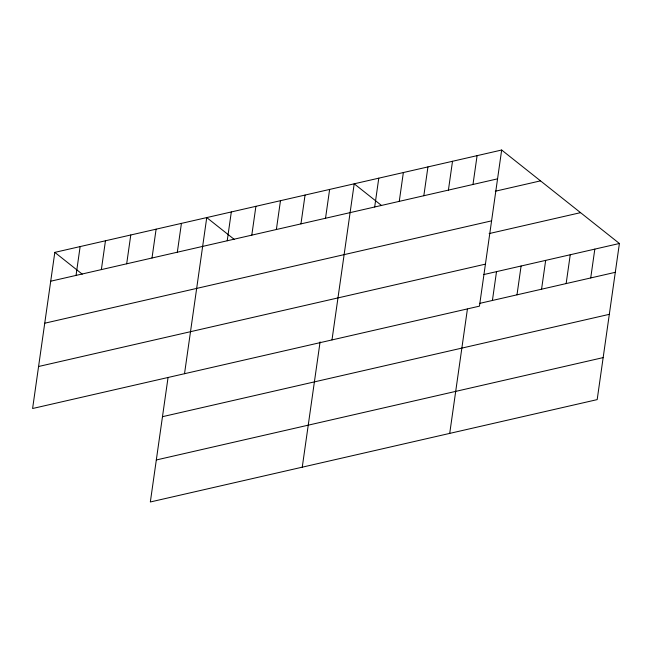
<?xml version="1.0" encoding="UTF-8"?>
<svg xmlns="http://www.w3.org/2000/svg" width="652" height="652" viewBox="0 0 652 652"><rect width="100%" height="100%" fill="white"/><g stroke="black" fill="none" stroke-linecap="round" stroke-linejoin="round"><path stroke-width="0.98" d="M54.817 252.381L32.6 408.511L479.448 306.147L501.665 150.025L54.817 252.381L82.242 274.158M76.039 275.405L80.139 246.578M101.362 269.602L105.461 240.784M126.684 263.807L130.783 234.981M152.006 258.005L156.105 229.178M177.328 252.202L181.427 223.383M168.029 377.679L150.335 501.975L597.183 399.619L619.4 243.489L501.665 150.025M184.524 373.702L206.749 217.581L234.174 239.349M227.222 240.775L231.321 211.949M251.802 235.144L255.902 206.317M276.375 229.512L280.474 200.694M300.955 223.88L305.054 195.062M325.527 218.257L329.627 189.43M302.259 467.174L320.091 341.876M331.99 339.928L354.207 183.799L381.632 205.576M374.68 206.994L378.779 178.167M399.26 201.362L403.36 172.544M423.833 195.739L427.94 166.912M448.413 190.107L452.512 161.28M472.985 184.475L477.093 155.649M449.717 433.401L467.411 309.097M492.415 300.466L496.514 271.639M516.995 294.834L521.095 266.016M541.567 289.203L545.667 260.384M566.148 283.579L570.247 254.753M590.72 277.948L594.82 249.121M50.717 281.208L497.566 178.844M495.3 191.223L540.516 180.865M44.735 323.213L491.584 220.857M489.122 233.587L580.549 212.65M38.582 366.497L485.422 264.133M483.735 274.573L619.4 243.489M479.636 303.392L615.301 272.316M162.47 416.685L609.318 314.329M156.317 459.97L603.157 357.606"/></g></svg>
